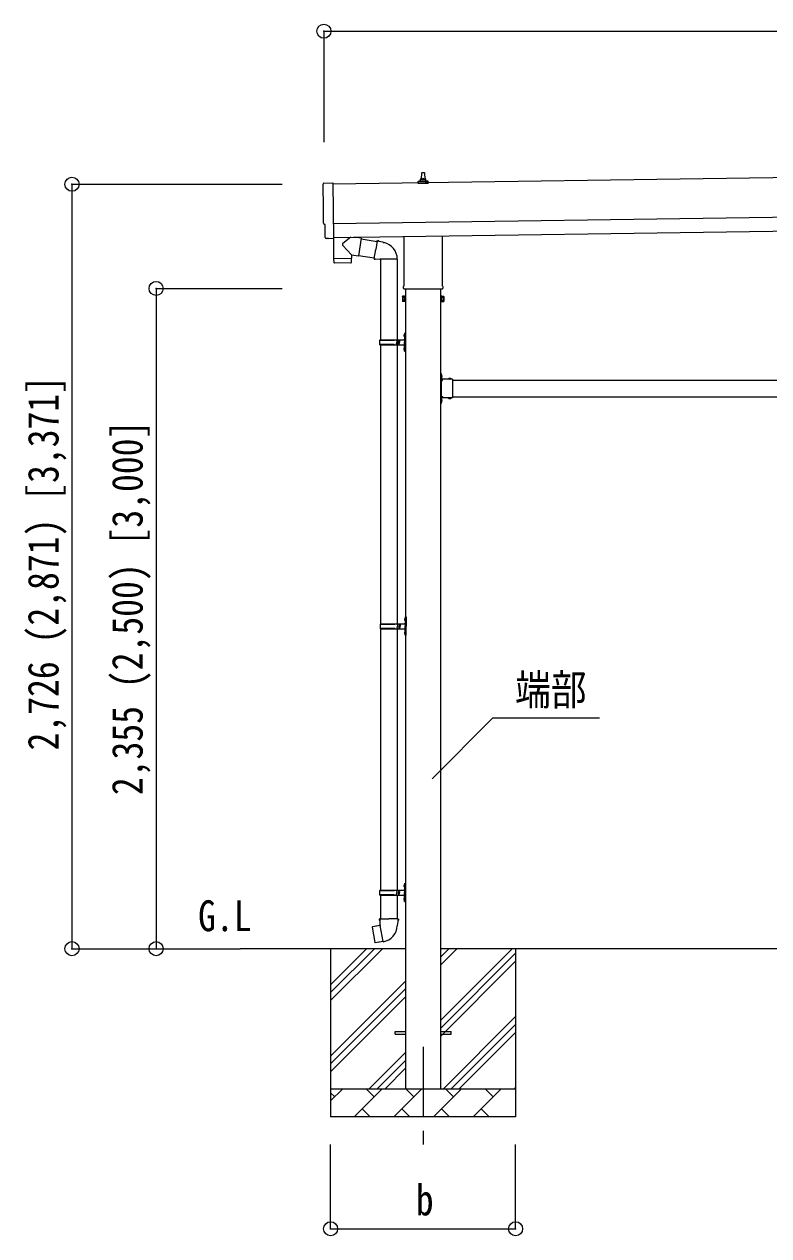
# Model space of a CAD drawing. Units: millimetres, scale not verified. Extents: x -88263 to 14131, y -29850 to 9646.
# Drawn here: x 1462 to 4119, y -673 to 3648 of the extents above; entities that cross this region are included whole.
import ezdxf
from ezdxf.enums import TextEntityAlignment as Align

# ---------------------------------------------------------------- set-up
doc = ezdxf.new("R2010")
doc.units = ezdxf.units.MM
doc.header["$LTSCALE"] = 50
doc.header["$PDMODE"] = 32
doc.header["$PDSIZE"] = 50
doc.linetypes.add('CHAIN1', pattern=[8, 5, -1, 1, -1])
doc.linetypes.add('USER8', pattern=[4, 3, -1])
for name, color, linetype, lineweight in [('0-2_建具', 4, 'Continuous', 9), ('0-4_設備', 7, 'Continuous', 9), ('0-6_手摺', 5, 'Continuous', 5), ('0-7_ハッチ', 6, 'Continuous', 9), ('0-9_敷地', 7, 'Continuous', 9)]:
    doc.layers.add(name, color=color, linetype=linetype, lineweight=lineweight)
doc.styles.add('ＭＳ ゴシック', font='')
doc.styles.get('ＭＳ ゴシック').set_extended_font_data('MS Gothic')

msp = doc.modelspace()

# ---------------------------------------------------------------- linework, layer by layer
at = {"layer": '0-2_建具'}
for p, q in [((7927.81, 3154.69), (2562.86, 3078.04)), ((2879.58, 3095.5), (2880.31, 3119.03)), ((2881.31, 3120), (2889.85, 3120)), ((2890.85, 3119.03), (2891.58, 3095.5)), ((2531.24, 3081.03), (2562.79, 3083.13)), ((2562.79, 3083.13), (2565.61, 2885.3)), ((2867.33, 3080), (2867.33, 3087.71)), ((2903.83, 3080), (2867.33, 3080)), ((2867.71, 3088.5), (2903.45, 3088.5)), ((2868.09, 3088.69), (2874.82, 3090.32)), ((2875.2, 3090.5), (2895.96, 3090.5)), ((2875.58, 3091.29), (2875.58, 3095.5)), ((2876.58, 3095.5), (2894.58, 3095.5)), ((2895.58, 3091.29), (2895.58, 3095.5)), ((2903.07, 3088.69), (2896.34, 3090.32)), ((2903.83, 3080), (2903.83, 3087.71)), ((2564.86, 2938.06), (7929.81, 3014.7)), ((2565.57, 2888.06), (7930.53, 2964.7)), ((2535.52, 2934.25), (2534.92, 2934.24)), ((2536.19, 2887.23), (2535.52, 2934.25)), ((2546, 2884.01), (2539.07, 2884.28)), ((2546.74, 2884.3), (2547.39, 2884.94)), ((2547.39, 2884.94), (2565.63, 2884.29)), ((2565.61, 2885.3), (2565.63, 2884.29)), ((2817.28, 2716.01), (2817.28, 2891.66)), ((2953.88, 2893.61), (2953.88, 2716.01)), ((2815.58, 2707.24), (2815.58, 2712.74)), ((2953.52, 2703.74), (2817.64, 2703.74)), ((2821.08, 2679.74), (2823.08, 2679.74)), ((2821.08, 2658.74), (2821.08, 2679.74)), ((2823.08, 2703.74), (2823.08, -148.76)), ((2823.08, 2679.74), (2823.08, 2658.74)), ((2948.08, -148.76), (2948.08, 2703.74)), ((2948.08, 2679.74), (2948.08, 2658.74)), ((2950.08, 2679.74), (2948.08, 2679.74)), ((2950.08, 2658.74), (2950.08, 2679.74)), ((2955.58, 2712.74), (2955.58, 2707.24)), ((2811.58, 2677.74), (2812.34, 2679.05)), ((2811.58, 2677.74), (2811.58, 2660.74)), ((2811.58, 2660.74), (2812.34, 2659.42)), ((2818.58, 2679.05), (2812.34, 2679.05)), ((2818.58, 2674.15), (2812.34, 2674.15)), ((2818.58, 2664.33), (2812.34, 2664.33)), ((2818.58, 2659.42), (2812.34, 2659.42)), ((2818.58, 2659.42), (2818.58, 2679.05)), ((2818.58, 2678.44), (2821.08, 2678.44)), ((2818.58, 2660.04), (2818.58, 2678.44)), ((2821.08, 2660.04), (2818.58, 2660.04)), ((2823.08, 2658.74), (2821.08, 2658.74)), ((2948.08, 2658.74), (2950.08, 2658.74)), ((2952.58, 2678.44), (2950.08, 2678.44)), ((2950.08, 2660.04), (2952.58, 2660.04)), ((2952.58, 2679.05), (2958.82, 2679.05)), ((2952.58, 2659.42), (2952.58, 2679.05)), ((2952.58, 2660.04), (2952.58, 2678.44)), ((2952.58, 2674.15), (2958.82, 2674.15)), ((2952.58, 2664.33), (2958.82, 2664.33)), ((2952.58, 2659.42), (2958.82, 2659.42)), ((2959.58, 2677.74), (2958.82, 2679.05)), ((2959.58, 2660.74), (2958.82, 2659.42)), ((2959.58, 2677.74), (2959.58, 2660.74)), ((2948.08, 2402.24), (2948.08, 2382.24)), ((2950.08, 2402.24), (2948.08, 2402.24)), ((2948.08, 2395.24), (2950.08, 2395.24)), ((2948.08, 2389.24), (2950.08, 2389.24)), ((2948.58, 2379.24), (2948.58, 2319.24)), ((2954.08, 2379.24), (2948.58, 2379.24)), ((2950.08, 2402.24), (2950.08, 2382.24)), ((2950.08, 2398.14), (2950.08, 2386.34)), ((2950.59, 2398.14), (2950.08, 2398.14)), ((2950.59, 2386.34), (2950.08, 2386.34)), ((2990.08, 2382.24), (2950.08, 2382.24)), ((2954.08, 2380.24), (2950.08, 2380.24)), ((2950.08, 2378.24), (2954.08, 2378.24)), ((2950.08, 2378.24), (2950.08, 2320.24)), ((2950.59, 2398.14), (2950.59, 2386.34)), ((2954.08, 2378.24), (2954.08, 2380.24)), ((2975.18, 2382.75), (2975.18, 2382.24)), ((2986.98, 2382.75), (2975.18, 2382.75)), ((2986.98, 2382.24), (2975.18, 2382.24)), ((2986.98, 2382.75), (2986.98, 2382.24)), ((2990.08, 2382.24), (2990.08, 2316.24)), ((2990.08, 2379.24), (5781.08, 2379.24)), ((2948.08, 2316.24), (2948.08, 2296.24)), ((2948.08, 2309.24), (2950.08, 2309.24)), ((2948.08, 2303.24), (2950.08, 2303.24)), ((2950.08, 2296.24), (2948.08, 2296.24)), ((2954.08, 2319.24), (2948.58, 2319.24)), ((2950.08, 2320.24), (2954.08, 2320.24)), ((2950.08, 2318.24), (2954.08, 2318.24)), ((2990.08, 2316.24), (2950.08, 2316.24)), ((2950.08, 2316.24), (2950.08, 2296.24)), ((2950.08, 2312.14), (2950.08, 2300.34)), ((2950.59, 2312.14), (2950.08, 2312.14)), ((2950.59, 2300.34), (2950.08, 2300.34)), ((2950.59, 2312.14), (2950.59, 2300.34)), ((2954.08, 2320.24), (2954.08, 2318.24)), ((2986.98, 2316.24), (2975.18, 2316.24)), ((2975.18, 2315.73), (2975.18, 2316.24)), ((2986.98, 2315.73), (2975.18, 2315.73)), ((2986.98, 2315.73), (2986.98, 2316.24)), ((2990.08, 2319.24), (5781.08, 2319.24)), ((2785.58, 46.74), (2785.58, 55.74)), ((2785.58, 55.74), (2823.08, 55.74)), ((2785.58, 46.74), (2823.08, 46.74)), ((2948.08, 55.74), (2985.58, 55.74)), ((2948.08, 46.74), (2985.58, 46.74)), ((2985.58, 46.74), (2985.58, 55.74))]:
    msp.add_line(p, q, dxfattribs=at)
at = {"layer": '0-2_建具', "linetype": 'USER8'}
for p, q in [((2949.91, 2393.38), (2949.3, 2392.24)), ((2949.91, 2391.09), (2949.3, 2392.24)), ((2952.69, 2394.74), (2949.91, 2393.38)), ((2952.69, 2389.74), (2949.91, 2391.09)), ((2978.58, 2384.85), (2979.94, 2382.07)), ((2979.94, 2382.07), (2981.08, 2381.46)), ((2982.23, 2382.07), (2981.08, 2381.46)), ((2983.58, 2384.85), (2982.23, 2382.07)), ((2949.91, 2307.38), (2949.3, 2306.24)), ((2949.91, 2305.09), (2949.3, 2306.24)), ((2952.69, 2308.74), (2949.91, 2307.38)), ((2952.69, 2303.74), (2949.91, 2305.09)), ((2978.58, 2313.63), (2979.94, 2316.41)), ((2979.94, 2316.41), (2981.08, 2317.02)), ((2982.23, 2316.41), (2981.08, 2317.02)), ((2983.58, 2313.63), (2982.23, 2316.41))]:
    msp.add_line(p, q, dxfattribs=at)
at = {"layer": '0-2_建具', "color": 7, "linetype": 'CHAIN1'}
msp.add_line((2885.58, 1.24), (2885.58, -347.76), dxfattribs=at)
at = {"layer": '0-2_建具'}
for centre, radius, start, end in [((2881.31, 3119), 1, 90, 178.60509), ((2889.85, 3119), 1, 1.39491, 90), ((2868.33, 3087.71), 1, 103.62699, 180), ((2874.58, 3091.29), 1, 283.62699, 0), ((2879.67, 3094.87), 4.13, 90, 171.17633), ((2876.58, 3094.5), 1, 90, 180), ((2888.91, 3095.5), 4.83, 133.60282, 180), ((2882.25, 3095.5), 4.83, 0, 46.39718), ((2891.5, 3094.87), 4.13, 8.82367, 90), ((2894.58, 3094.5), 1, 0, 90), ((2896.58, 3091.29), 1, 180, 256.37301), ((2902.83, 3087.71), 1, 0, 76.37301), ((2819.58, 2712.74), 4, 125.09963, 180), ((2819.58, 2707.24), 4, 180, 194.47751), ((2819.58, 2707.24), 4, 194.47751, 241.04498), ((2951.58, 2707.24), 4, 298.95502, 345.52249), ((2951.58, 2712.74), 4, 0, 54.90037), ((2951.58, 2707.24), 4, 345.52249, 360), ((2827.82, 2669.24), 16.24, 162.41205, 197.58795), ((2815.93, 2676.6), 4.34, 145.61575, 214.38425), ((2815.93, 2661.88), 4.34, 145.61575, 214.38425), ((2943.34, 2669.24), 16.24, 342.41205, 17.58795), ((2955.24, 2676.6), 4.34, 325.61575, 34.38425), ((2955.24, 2661.88), 4.34, 325.61575, 34.38425), ((2950.08, 2382.24), 2, 180, 270), ((2944.85, 2392.24), 8.23, 314.2189, 45.7811), ((2981.08, 2377.01), 8.23, 44.2189, 135.7811), ((2950.08, 2316.24), 2, 90, 180), ((2944.85, 2306.24), 8.23, 314.2189, 45.7811), ((2981.08, 2321.47), 8.23, 224.2189, 315.7811)]:
    msp.add_arc(centre, radius, start, end, dxfattribs=at)
for centre, major_axis, ratio, start_param, end_param in [((2531.44, 3078.03), (-3, -0.04), 0.99863, 4.7647489, 6.2979817), ((-2232.93, 2939.54), (4762.89, 68.04), 0.99863, 6.2686928, 6.2979817), ((2534.86, 2938.64), (-4.41, -0.06), 0.99863, 6.2686928, 7.8539816), ((2539.2, 2887.28), (-2.15, -2.1), 0.9974, 5.5252311, 7.0411395), ((2546.04, 2885.01), (-0.717, -0.7), 0.9974, 0.7579542, 1.5707963)]:
    msp.add_ellipse(centre, major_axis=major_axis, ratio=ratio, start_param=start_param, end_param=end_param, dxfattribs=at)
at = {"layer": '0-4_設備'}
for p, q in [((2823.08, 351.24), (2232.85, 351.24)), ((2555.58, 222.76), (2684.06, 351.24)), ((2555.58, 194.47), (2712.35, 351.24)), ((2555.58, 166.19), (2740.63, 351.24)), ((2555.58, 351.24), (2555.58, -248.76)), ((2948.08, 322.41), (2976.91, 351.24)), ((2948.08, 294.13), (3005.19, 351.24)), ((2948.08, 96.14), (3203.18, 351.24)), ((5823.08, 351.24), (2948.08, 351.24)), ((3215.58, 351.24), (3215.58, -248.76)), ((2948.08, 67.86), (3215.58, 335.36)), ((2948.08, 39.57), (3215.58, 307.07)), ((2555.58, -31.8), (2823.08, 235.7)), ((2555.58, -60.09), (2823.08, 207.41)), ((2555.58, -88.37), (2823.08, 179.13)), ((2957.74, -148.76), (3215.58, 109.08)), ((2986.02, -148.76), (3215.58, 80.8)), ((3014.31, -148.76), (3215.58, 52.51)), ((2693.18, -148.76), (2823.08, -18.86)), ((2721.46, -148.76), (2823.08, -47.14)), ((2749.75, -148.76), (2823.08, -75.43)), ((2555.58, -191.65), (2598.47, -148.76)), ((2555.58, -148.76), (3215.58, -148.76)), ((2569.92, -177.31), (2555.58, -162.97)), ((2639.89, -248.76), (2739.89, -148.76)), ((2711.34, -177.31), (2682.79, -148.76)), ((2781.32, -248.76), (2881.32, -148.76)), ((2852.76, -177.31), (2824.21, -148.76)), ((2922.74, -248.76), (3022.74, -148.76)), ((2994.18, -177.31), (2965.63, -148.76)), ((3064.16, -248.76), (3164.16, -148.76)), ((3135.61, -177.31), (3107.05, -148.76)), ((3212.3, -148.76), (3215.58, -145.48)), ((3215.58, -248.76), (2555.58, -248.76)), ((2668.45, -220.21), (2697, -248.76)), ((2809.87, -220.21), (2838.42, -248.76)), ((2951.29, -220.21), (2979.84, -248.76)), ((3092.71, -220.21), (3121.27, -248.76))]:
    msp.add_line(p, q, dxfattribs=at)
at = {"layer": '0-6_手摺', "color": 6, "lineweight": 9}
for p, q in [((2531.58, 3623.47), (2531.58, 3227.61)), ((2531.58, 3623.47), (9241.58, 3623.47)), ((1632.85, 3077.6), (2382.85, 3077.6)), ((1632.85, 3077.6), (1632.85, 351.24)), ((1932.85, 2706.24), (1932.85, 351.24)), ((1932.85, 2706.24), (2382.85, 2706.24)), ((1632.85, 351.24), (2232.85, 351.24)), ((1932.85, 351.24), (2232.85, 351.24)), ((2555.58, -647.76), (2555.58, -347.76)), ((3215.58, -647.76), (3215.58, -347.76)), ((2555.58, -647.76), (3215.58, -647.76))]:
    msp.add_line(p, q, dxfattribs=at)
at = {"layer": '0-6_手摺', "color": 6}
for p in [(2531.58, 3623.47), (1632.85, 3077.6), (1932.85, 2706.24), (1632.85, 351.24), (1932.85, 351.24), (2555.58, -647.76), (3215.58, -647.76)]:
    msp.add_point(p, dxfattribs=at)
at = {"layer": '0-7_ハッチ'}
for p, q in [((3133.22, 1173.31), (2917.21, 957.31)), ((3514.53, 1173.31), (3133.22, 1173.31))]:
    msp.add_line(p, q, dxfattribs=at)
at = {"layer": '0-9_敷地'}
for p, q in [((2565.23, 2884.31), (2566.24, 2813.07)), ((2630.07, 2825.99), (2599.2, 2859.1)), ((2627.02, 2888.94), (2599.37, 2866.43)), ((2664.64, 2884.93), (2638.8, 2889.11)), ((2664.64, 2884.93), (2654.48, 2822.05)), ((2664.35, 2883.11), (2721.71, 2873.97)), ((2722.03, 2875.79), (2716.5, 2844.42)), ((2722.03, 2875.79), (2727.15, 2874.8)), ((2726.74, 2877.14), (2727.15, 2874.8)), ((2727.15, 2874.8), (2741.67, 2871.97)), ((2741.67, 2871.97), (2743.35, 2870.34)), ((2743.35, 2870.34), (2745.47, 2869.89)), ((2566.24, 2813.07), (2630.24, 2813.98)), ((2630.25, 2812.98), (2566.26, 2812.07)), ((2566.26, 2812.07), (2566.67, 2799.02)), ((2570.74, 2813.13), (2570.78, 2812.13)), ((2625.74, 2813.92), (2625.74, 2812.92)), ((2630.07, 2825.99), (2630.24, 2813.98)), ((2630.07, 2825.99), (2654.48, 2822.05)), ((2630.21, 2799.93), (2630.25, 2812.98)), ((2654.77, 2823.87), (2711.29, 2814.88)), ((2710.97, 2813.06), (2716.5, 2844.42)), ((2710.97, 2813.06), (2716.12, 2812.24)), ((2710.97, 2813.06), (2711.37, 2810.81)), ((2711.37, 2810.81), (2714.93, 2810.18)), ((2714.93, 2810.18), (2716.12, 2812.24)), ((2716.12, 2812.24), (2730.73, 2809.93)), ((2730.73, 2809.93), (2732.93, 2810.91)), ((2793.23, 2810.52), (2732.05, 2810.52)), ((2733.08, 2810.52), (2733.08, 2523.23)), ((2793.08, 2810.52), (2793.08, 2371.76)), ((2627.25, 2796.94), (2569.72, 2796.11)), ((2730.08, 2521.23), (2780.41, 2521.23)), ((2730.08, 2507.23), (2780.41, 2507.23)), ((2731.08, 2523.23), (2731.08, 2521.23)), ((2731.08, 2523.23), (2817.08, 2523.23)), ((2731.08, 2505.23), (2731.08, 2507.23)), ((2790.08, 2523.23), (2790.08, 2518.73)), ((2790.08, 2505.23), (2790.08, 2509.73)), ((2798.08, 2523.23), (2798.08, 2514.23)), ((2798.08, 2505.23), (2798.08, 2514.23)), ((2816.78, 2540.38), (2818.82, 2539.38)), ((2816.78, 2536.08), (2818.82, 2537.08)), ((2818.05, 2542.38), (2818.05, 2534.08)), ((2818.05, 2542.38), (2818.68, 2542.38)), ((2818.05, 2534.08), (2818.68, 2534.08)), ((2818.68, 2542.38), (2819.08, 2541.98)), ((2818.68, 2542.38), (2818.68, 2534.08)), ((2818.68, 2534.08), (2819.08, 2534.48)), ((2818.82, 2539.38), (2819.43, 2538.23)), ((2818.82, 2537.08), (2819.43, 2538.23)), ((2819.08, 2546.23), (2822.08, 2547.73)), ((2819.08, 2546.23), (2819.08, 2514.23)), ((2819.08, 2541.98), (2819.08, 2534.48)), ((2819.08, 2482.23), (2819.08, 2514.23)), ((2822.08, 2547.73), (2823.08, 2547.73)), ((2822.08, 2547.73), (2822.08, 2514.23)), ((2822.08, 2480.73), (2822.08, 2514.23)), ((2823.08, 2547.73), (2823.08, 2514.23)), ((2823.08, 2480.73), (2823.08, 2514.23)), ((2731.08, 2505.23), (2817.08, 2505.23)), ((2733.08, 2505.23), (2733.08, 1510.24)), ((2793.08, 2505.23), (2793.08, 1510.24)), ((2816.78, 2492.38), (2818.82, 2491.38)), ((2816.78, 2488.08), (2818.82, 2489.08)), ((2818.05, 2494.38), (2818.05, 2486.08)), ((2818.05, 2494.38), (2818.68, 2494.38)), ((2818.05, 2486.08), (2818.68, 2486.08)), ((2818.68, 2494.38), (2819.08, 2493.98)), ((2818.68, 2494.38), (2818.68, 2486.08)), ((2818.68, 2486.08), (2819.08, 2486.48)), ((2818.82, 2491.38), (2819.43, 2490.23)), ((2818.82, 2489.08), (2819.43, 2490.23)), ((2819.08, 2493.98), (2819.08, 2486.48)), ((2819.08, 2482.23), (2822.08, 2480.73)), ((2822.08, 2480.73), (2823.08, 2480.73)), ((2819.28, 1527.39), (2821.32, 1526.39)), ((2819.28, 1523.09), (2821.32, 1524.09)), ((2820.55, 1529.39), (2820.55, 1521.09)), ((2820.55, 1529.39), (2821.18, 1529.39)), ((2820.55, 1521.09), (2821.18, 1521.09)), ((2821.18, 1529.39), (2821.58, 1528.99)), ((2821.18, 1529.39), (2821.18, 1521.09)), ((2821.18, 1521.09), (2821.58, 1521.49)), ((2821.32, 1526.39), (2821.93, 1525.24)), ((2821.32, 1524.09), (2821.93, 1525.24)), ((2821.58, 1533.24), (2824.58, 1534.74)), ((2821.58, 1533.24), (2821.58, 1501.24)), ((2821.58, 1528.99), (2821.58, 1521.49)), ((2824.58, 1534.74), (2825.58, 1534.74)), ((2824.58, 1534.74), (2824.58, 1501.24)), ((2825.58, 1534.74), (2825.58, 1501.24)), ((2732.58, 1508.24), (2782.91, 1508.24)), ((2732.58, 1494.24), (2782.91, 1494.24)), ((2733.08, 1492.25), (2733.08, 560.24)), ((2733.58, 1510.24), (2733.58, 1508.24)), ((2733.58, 1510.24), (2819.58, 1510.24)), ((2733.58, 1492.24), (2733.58, 1494.24)), ((2733.58, 1492.24), (2819.58, 1492.24)), ((2792.58, 1510.24), (2792.58, 1505.74)), ((2792.58, 1492.24), (2792.58, 1496.74)), ((2793.08, 1492.25), (2793.08, 560.24)), ((2800.58, 1510.24), (2800.58, 1501.24)), ((2800.58, 1492.24), (2800.58, 1501.24)), ((2819.28, 1479.39), (2821.32, 1478.39)), ((2819.28, 1475.09), (2821.32, 1476.09)), ((2820.55, 1481.39), (2820.55, 1473.09)), ((2820.55, 1481.39), (2821.18, 1481.39)), ((2820.55, 1473.09), (2821.18, 1473.09)), ((2821.18, 1481.39), (2821.58, 1480.99)), ((2821.18, 1481.39), (2821.18, 1473.09)), ((2821.18, 1473.09), (2821.58, 1473.49)), ((2821.32, 1478.39), (2821.93, 1477.24)), ((2821.32, 1476.09), (2821.93, 1477.24)), ((2821.58, 1469.24), (2821.58, 1501.24)), ((2821.58, 1480.99), (2821.58, 1473.49)), ((2821.58, 1469.24), (2824.58, 1467.74)), ((2824.58, 1467.74), (2824.58, 1501.24)), ((2825.58, 1467.74), (2825.58, 1501.24)), ((2824.58, 1467.74), (2825.58, 1467.74)), ((2816.78, 577.39), (2818.82, 576.39)), ((2816.78, 573.09), (2818.82, 574.09)), ((2818.05, 579.39), (2818.05, 571.09)), ((2818.05, 579.39), (2818.68, 579.39)), ((2818.05, 571.09), (2818.68, 571.09)), ((2818.68, 579.39), (2819.08, 578.99)), ((2818.68, 579.39), (2818.68, 571.09)), ((2818.68, 571.09), (2819.08, 571.49)), ((2818.82, 576.39), (2819.43, 575.24)), ((2818.82, 574.09), (2819.43, 575.24)), ((2819.08, 583.24), (2822.08, 584.74)), ((2819.08, 583.24), (2819.08, 551.24)), ((2819.08, 578.99), (2819.08, 571.49)), ((2822.08, 584.74), (2823.08, 584.74)), ((2822.08, 584.74), (2822.08, 551.24)), ((2823.08, 584.74), (2823.08, 551.24)), ((2730.08, 558.24), (2780.41, 558.24)), ((2730.08, 544.24), (2780.41, 544.24)), ((2731.08, 560.24), (2731.08, 558.24)), ((2731.08, 560.24), (2817.08, 560.24)), ((2731.08, 542.24), (2731.08, 544.24)), ((2731.08, 542.24), (2817.08, 542.24)), ((2733.08, 542.24), (2733.08, 457.31)), ((2790.08, 560.24), (2790.08, 555.74)), ((2790.08, 542.24), (2790.08, 546.74)), ((2793.08, 542.24), (2793.08, 457.31)), ((2798.08, 560.24), (2798.08, 551.24)), ((2798.08, 542.24), (2798.08, 551.24)), ((2816.78, 529.39), (2818.82, 528.39)), ((2816.78, 525.09), (2818.82, 526.09)), ((2818.05, 531.39), (2818.05, 523.09)), ((2818.05, 531.39), (2818.68, 531.39)), ((2818.05, 523.09), (2818.68, 523.09)), ((2818.68, 531.39), (2819.08, 530.99)), ((2818.68, 531.39), (2818.68, 523.09)), ((2818.68, 523.09), (2819.08, 523.49)), ((2818.82, 528.39), (2819.43, 527.24)), ((2818.82, 526.09), (2819.43, 527.24)), ((2819.08, 519.24), (2819.08, 551.24)), ((2819.08, 530.99), (2819.08, 523.49)), ((2819.08, 519.24), (2822.08, 517.74)), ((2822.08, 517.74), (2822.08, 551.24)), ((2823.08, 517.74), (2823.08, 551.24)), ((2822.08, 517.74), (2823.08, 517.74)), ((2731.23, 457.31), (2729.08, 456.53)), ((2729.08, 456.53), (2729.08, 452.91)), ((2729.08, 452.91), (2731.32, 452.1)), ((2731.23, 457.31), (2731.32, 452.1)), ((2731.23, 457.31), (2763.08, 457.31)), ((2731.32, 452.1), (2731.58, 437.31)), ((2731.58, 437.31), (2732.93, 435.31)), ((2742.84, 376.82), (2732.71, 434.29)), ((2732.73, 435.11), (2732.73, 434.41)), ((2732.93, 435.31), (2732.9, 435.31)), ((2794.93, 457.31), (2763.08, 457.31)), ((2793.27, 435.37), (2793.19, 433.21)), ((2794.58, 437.31), (2793.27, 435.37)), ((2794.84, 452.1), (2794.58, 437.31)), ((2794.93, 457.31), (2794.84, 452.1)), ((2797.08, 452.91), (2794.84, 452.1)), ((2794.93, 457.31), (2797.08, 456.53)), ((2797.08, 456.53), (2797.08, 452.91)), ((2703.81, 427.69), (2713.43, 373.13)), ((2717.36, 431.46), (2717.15, 431.22)), ((2719.33, 431.83), (2717.36, 431.46)), ((2719.61, 431.68), (2719.33, 431.83)), ((2714.59, 372.31), (2713.43, 373.13)), ((2742.58, 376.91), (2714.59, 372.31)), ((2727.46, 374.22), (2727.17, 374.38)), ((2729.43, 374.55), (2727.46, 374.22)), ((2729.64, 374.78), (2729.43, 374.55)), ((2743.15, 376.05), (2742.91, 376.71))]:
    msp.add_line(p, q, dxfattribs=at)
for points in [[(2722.03, 2875.79), (2723.17, 2877.77), (2726.74, 2877.14)], [(2790.08, 2518.73), (2792.08, 2518.73), (2792.08, 2514.23)], [(2790.08, 2509.73), (2792.08, 2509.73), (2792.08, 2514.23)], [(2798.08, 2518.73), (2801.08, 2518.73), (2801.08, 2514.23)], [(2798.08, 2509.73), (2801.08, 2509.73), (2801.08, 2514.23)], [(2792.58, 1505.74), (2794.58, 1505.74), (2794.58, 1501.24)], [(2792.58, 1496.74), (2794.58, 1496.74), (2794.58, 1501.24)], [(2800.58, 1505.74), (2803.58, 1505.74), (2803.58, 1501.24)], [(2800.58, 1496.74), (2803.58, 1496.74), (2803.58, 1501.24)], [(2790.08, 555.74), (2792.08, 555.74), (2792.08, 551.24)], [(2790.08, 546.74), (2792.08, 546.74), (2792.08, 551.24)], [(2798.08, 555.74), (2801.08, 555.74), (2801.08, 551.24)], [(2798.08, 546.74), (2801.08, 546.74), (2801.08, 551.24)], [(2732.49, 434.11), (2704.62, 428.86), (2703.81, 427.69)]]:
    msp.add_lwpolyline(points, dxfattribs=at)
for centre, radius, start, end in [((2602.68, 2862.68), 5, 131.47396, 225.79244), ((2732.93, 2810.91), 60.3, 359.62495, 78), ((2569.67, 2799.11), 3, 181.81845, 270.86677), ((2627.21, 2799.93), 3, 270.81845, 359.81845), ((2778.83, 2514.23), 49.25, 171.82876, 180.00002), ((2778.83, 2514.23), 49.25, 180.00002, 188.17127), ((2780.41, 2523.23), 2, 270, 359.99998), ((2780.41, 2505.23), 2, 0.00005, 90.00004), ((2822.38, 2538.23), 6, 136.21765, 223.78235), ((2817.08, 2525.23), 2, 270, 359.99998), ((2822.38, 2490.23), 6, 136.21765, 223.78235), ((2817.08, 2503.23), 2, 0.00005, 90.00004), ((2824.88, 1525.24), 6, 136.21765, 223.78235), ((2781.33, 1501.24), 49.25, 171.82876, 180.00002), ((2781.33, 1501.24), 49.25, 180.00002, 188.17127), ((2782.91, 1510.24), 2, 270, 359.99998), ((2782.91, 1492.24), 2, 0.00005, 90.00004), ((2824.88, 1477.24), 6, 136.21765, 223.78235), ((2819.58, 1512.24), 2, 270, 359.99998), ((2819.58, 1490.24), 2, 0.00005, 90.00004), ((2822.38, 575.24), 6, 136.21765, 223.78235), ((2817.08, 562.24), 2, 270, 359.99998), ((2778.83, 551.24), 49.25, 171.82876, 180.00002), ((2778.83, 551.24), 49.25, 180.00002, 188.17127), ((2780.41, 560.24), 2, 270, 359.99998), ((2780.41, 542.24), 2, 0.00005, 90.00004), ((2822.38, 527.24), 6, 136.21765, 223.78235), ((2817.08, 540.24), 2, 0.00005, 90.00004), ((2732.43, 434.41), 0.3, 280.66842, 0), ((2732.93, 435.11), 0.2, 100, 180), ((2732.93, 435.31), 60.3, 279.96938, 358), ((2742.62, 376.61), 0.3, 20, 99.33158), ((2743.33, 376.12), 0.2, 200, 279.96938)]:
    msp.add_arc(centre, radius, start, end, dxfattribs=at)

# ---------------------------------------------------------------- texts
at = {"layer": '0-4_設備', "style": 'ＭＳ ゴシック', "width": 0.85}
msp.add_text('G.L', height=110, dxfattribs=at).set_placement((2082.66, 380.69), align=Align.BOTTOM_LEFT)
at = {"layer": '0-6_手摺', "color": 7, "style": 'ＭＳ ゴシック', "width": 0.85}
for s, p in [('2,726 (2,871) [3,371]', (1617.85, 1058.17)), ('2,355 (2,500) [3,000]', (1917.85, 898.74))]:
    msp.add_text(s, height=110, rotation=90, dxfattribs=at).set_placement(p, align=Align.BOTTOM_LEFT)
msp.add_text('b', height=110, dxfattribs=at).set_placement((2859.33, -632.76), align=Align.BOTTOM_LEFT)
at = {"layer": '0-7_ハッチ', "color": 7, "style": 'ＭＳ ゴシック', "width": 0.85}
msp.add_text('端部', height=110, dxfattribs=at).set_placement((3213.48, 1187.01), align=Align.BOTTOM_LEFT)

doc.saveas('drawing.dxf')
